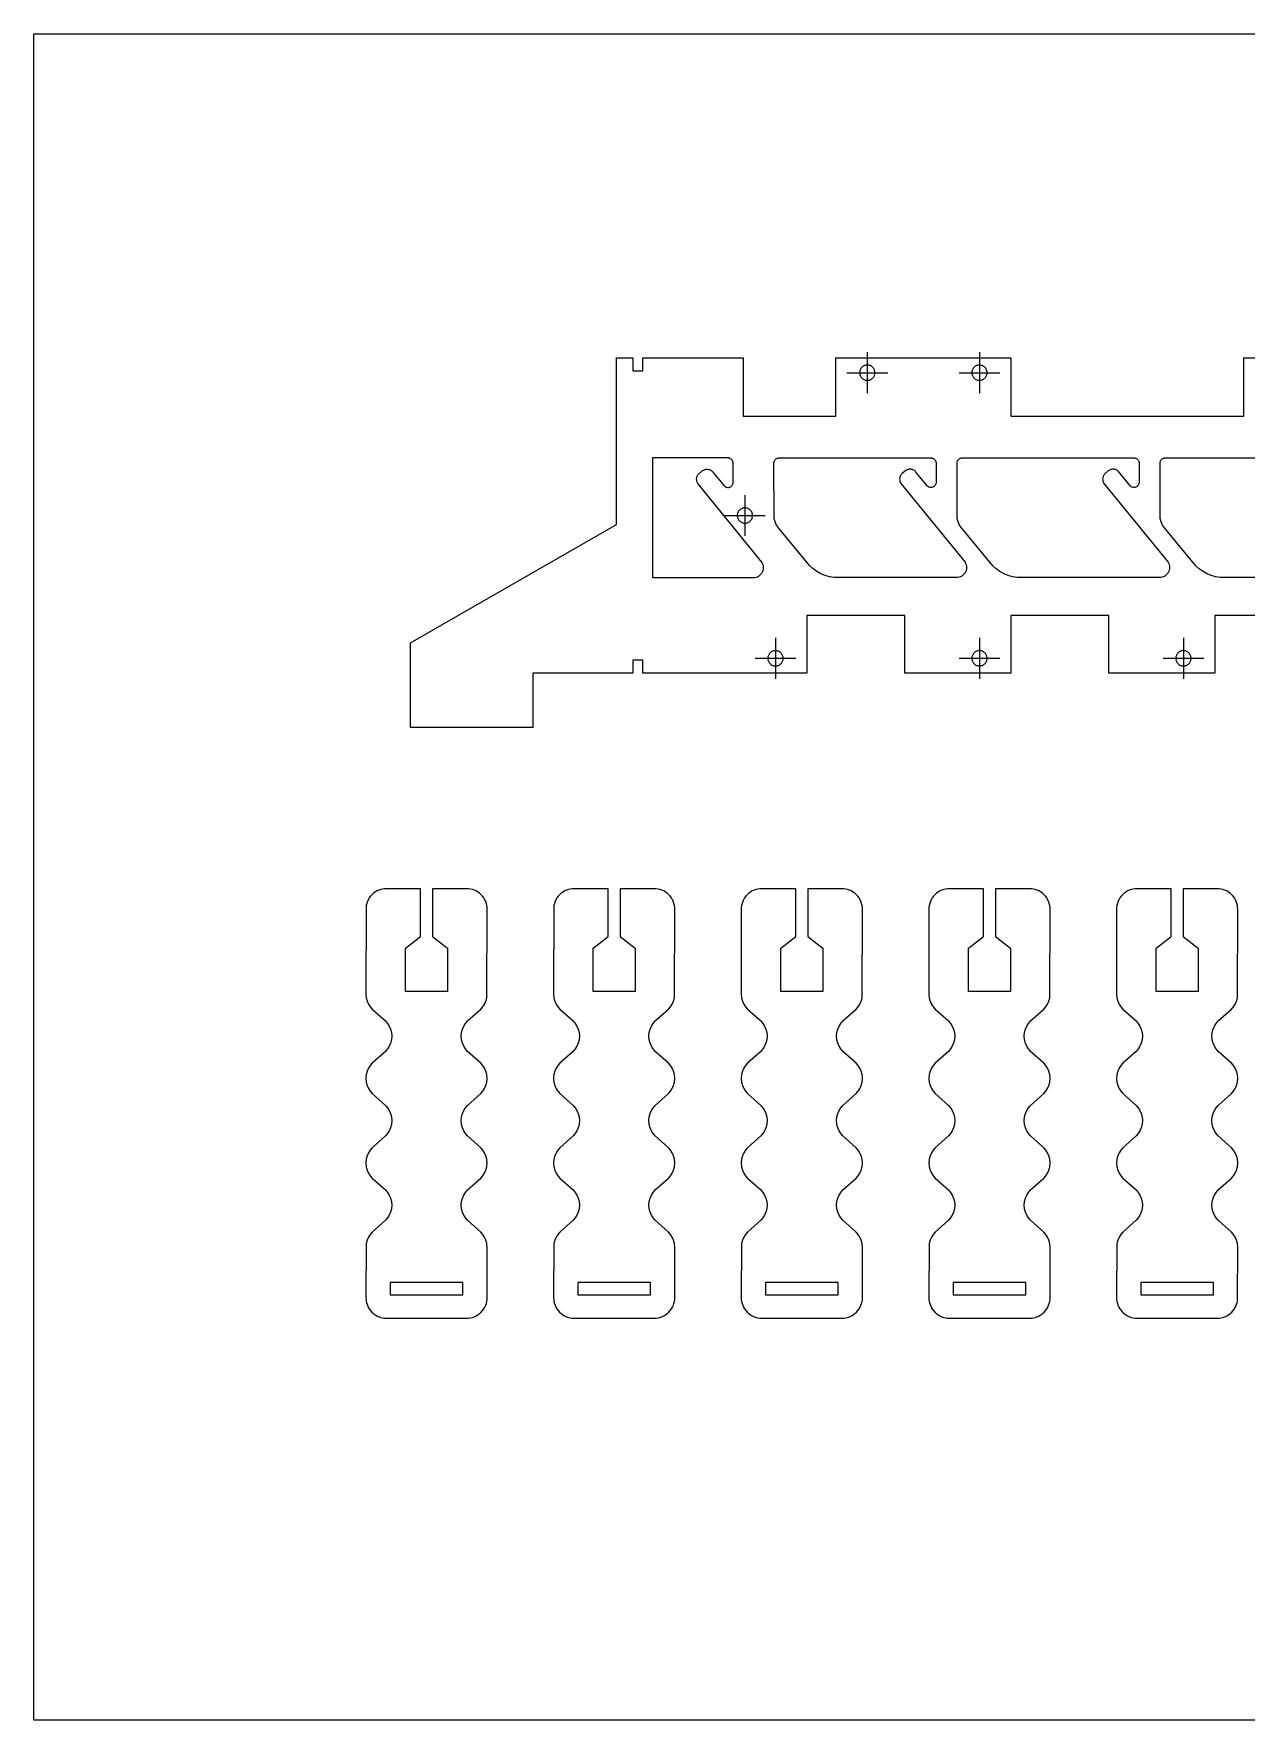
# Model space of a CAD drawing. Extents: x -19 to 11.9, y -9 to 24.5.
# Drawn here: x -18.97 to -11.54, y 14.15 to 24.48 of the extents above; entities that cross this region are included whole.
import ezdxf

# ---------------------------------------------------------------- set-up
doc = ezdxf.new("R2010")
doc.units = 0
doc.header["$MEASUREMENT"] = 0
doc.layers.add('DEFAULT', color=7, linetype='CONTINUOUS')

msp = doc.modelspace()

# ---------------------------------------------------------------- linework, layer by layer
at = {"layer": 'DEFAULT'}
msp.add_lwpolyline([(-18.966369, 24.480942), (-4.346369, 24.480942), (-4.346369, 14.150942), (-18.966369, 14.150942)], close=True, dxfattribs=at)
for points in [[(-13.857917, 22.529739), (-13.857917, 22.279739)], [(-13.170417, 22.529739), (-13.170417, 22.279739)], [(-16.658215, 20.230666), (-16.658215, 20.750766), (-15.395333, 21.475809), (-15.395333, 22.495754), (-15.295417, 22.495754), (-15.295417, 22.415965), (-15.232917, 22.415965), (-15.232917, 22.495754), (-14.619565, 22.495754), (-14.619565, 22.138574), (-14.050068, 22.138574), (-14.050068, 22.495754), (-12.978266, 22.495754), (-12.978266, 22.138574), (-11.550068, 22.138574), (-11.550068, 22.495754), (-10.478266, 22.495754)], [(-13.811042, 22.404739), (-13.811232, 22.408951), (-13.811825, 22.413269), (-13.812851, 22.417637), (-13.814333, 22.421994), (-13.816279, 22.426269), (-13.818683, 22.43039), (-13.821525, 22.434284), (-13.824771, 22.437885), (-13.828372, 22.441131), (-13.832267, 22.443973), (-13.836388, 22.446377), (-13.840663, 22.448323), (-13.845019, 22.449805), (-13.849387, 22.450832), (-13.853705, 22.451424), (-13.857917, 22.451614), (-13.862129, 22.451424), (-13.866446, 22.450832), (-13.870815, 22.449805), (-13.875171, 22.448323), (-13.879446, 22.446377), (-13.883567, 22.443973), (-13.887462, 22.441131), (-13.891063, 22.437885), (-13.894309, 22.434284), (-13.897151, 22.43039), (-13.899555, 22.426269), (-13.901501, 22.421994), (-13.902983, 22.417637), (-13.904009, 22.413269), (-13.904602, 22.408951), (-13.904792, 22.404739), (-13.904602, 22.400527), (-13.904009, 22.39621), (-13.902983, 22.391841), (-13.901501, 22.387485), (-13.899555, 22.38321), (-13.897151, 22.379089), (-13.894309, 22.375194), (-13.891063, 22.371593), (-13.887462, 22.368348), (-13.883567, 22.365505), (-13.879446, 22.363101), (-13.875171, 22.361155), (-13.870815, 22.359673), (-13.866446, 22.358647), (-13.862129, 22.358054), (-13.857917, 22.357864), (-13.853705, 22.358054), (-13.849387, 22.358647), (-13.845019, 22.359673), (-13.840663, 22.361155), (-13.836388, 22.363101), (-13.832267, 22.365505), (-13.828372, 22.368348), (-13.824771, 22.371593), (-13.821525, 22.375194), (-13.818683, 22.379089), (-13.816279, 22.38321), (-13.814333, 22.387485), (-13.812851, 22.391841), (-13.811825, 22.39621), (-13.811232, 22.400527), (-13.811042, 22.404739)], [(-13.123542, 22.404739), (-13.123732, 22.408951), (-13.124325, 22.413269), (-13.125351, 22.417637), (-13.126833, 22.421994), (-13.128779, 22.426269), (-13.131183, 22.43039), (-13.134025, 22.434284), (-13.137271, 22.437885), (-13.140872, 22.441131), (-13.144767, 22.443973), (-13.148888, 22.446377), (-13.153163, 22.448323), (-13.157519, 22.449805), (-13.161887, 22.450832), (-13.166205, 22.451424), (-13.170417, 22.451614), (-13.174629, 22.451424), (-13.178946, 22.450832), (-13.183315, 22.449805), (-13.187671, 22.448323), (-13.191946, 22.446377), (-13.196067, 22.443973), (-13.199962, 22.441131), (-13.203563, 22.437885), (-13.206809, 22.434284), (-13.209651, 22.43039), (-13.212055, 22.426269), (-13.214001, 22.421994), (-13.215483, 22.417637), (-13.216509, 22.413269), (-13.217102, 22.408951), (-13.217292, 22.404739), (-13.217102, 22.400527), (-13.216509, 22.39621), (-13.215483, 22.391841), (-13.214001, 22.387485), (-13.212055, 22.38321), (-13.209651, 22.379089), (-13.206809, 22.375194), (-13.203563, 22.371593), (-13.199962, 22.368348), (-13.196067, 22.365505), (-13.191946, 22.363101), (-13.187671, 22.361155), (-13.183315, 22.359673), (-13.178946, 22.358647), (-13.174629, 22.358054), (-13.170417, 22.357864), (-13.166205, 22.358054), (-13.161887, 22.358647), (-13.157519, 22.359673), (-13.153163, 22.361155), (-13.148888, 22.363101), (-13.144767, 22.365505), (-13.140872, 22.368348), (-13.137271, 22.371593), (-13.134025, 22.375194), (-13.131183, 22.379089), (-13.128779, 22.38321), (-13.126833, 22.387485), (-13.125351, 22.391841), (-13.124325, 22.39621), (-13.123732, 22.400527), (-13.123542, 22.404739)], [(-13.982917, 22.404739), (-13.732917, 22.404739)], [(-13.295417, 22.404739), (-13.045417, 22.404739)], [(-14.803675, 21.796265), (-14.73279, 21.709971), (-14.729037, 21.707041), (-14.724774, 21.704667), (-14.720136, 21.702968), (-14.715287, 21.702022), (-14.710411, 21.701848), (-14.705683, 21.702413), (-14.701253, 21.703633), (-14.697049, 21.70549), (-14.69303, 21.708042), (-14.689362, 21.71126), (-14.686205, 21.71506), (-14.683686, 21.719309), (-14.681886, 21.723844), (-14.680831, 21.728487), (-14.680493, 21.851223), (-14.680619, 21.854031), (-14.681014, 21.856909), (-14.681699, 21.859822), (-14.682687, 21.862726), (-14.683984, 21.865576), (-14.685587, 21.868323), (-14.687482, 21.87092), (-14.689646, 21.87332), (-14.692046, 21.875484), (-14.694642, 21.877379), (-14.69739, 21.878982), (-14.70024, 21.880279), (-14.703144, 21.881267), (-14.706056, 21.881951), (-14.708935, 21.882347), (-15.174518, 21.882473), (-15.174518, 21.149387), (-14.556582, 21.149387), (-14.548106, 21.149964), (-14.539537, 21.151756), (-14.531137, 21.154801), (-14.523179, 21.159062), (-14.515917, 21.164425), (-14.509565, 21.170709), (-14.504273, 21.177682), (-14.500117, 21.185092), (-14.497005, 21.192997), (-14.49495, 21.201507), (-14.4941, 21.210401), (-14.494537, 21.219418), (-14.496269, 21.228278), (-14.499223, 21.23671), (-14.503254, 21.244481), (-14.895781, 21.726508), (-14.898052, 21.730228), (-14.900019, 21.734261), (-14.901626, 21.738573), (-14.902823, 21.743115), (-14.903566, 21.747828), (-14.903827, 21.752643), (-14.90359, 21.757484), (-14.902854, 21.762276), (-14.901634, 21.766941), (-14.899962, 21.771409), (-14.897881, 21.77562), (-14.895443, 21.779523), (-14.892709, 21.783081), (-14.889739, 21.78627), (-14.86963, 21.802932), (-14.866247, 21.805449), (-14.862528, 21.80772), (-14.858494, 21.809687), (-14.854182, 21.811294), (-14.849641, 21.812491), (-14.844928, 21.813235), (-14.840113, 21.813496), (-14.835271, 21.813258), (-14.83048, 21.812522), (-14.825815, 21.811302), (-14.821346, 21.80963), (-14.817136, 21.807549), (-14.813233, 21.805112), (-14.809675, 21.802377), (-14.806485, 21.799407), (-14.803675, 21.796265)], [(-13.559547, 21.796265), (-13.562357, 21.799407), (-13.565547, 21.802377), (-13.569105, 21.805112), (-13.573008, 21.807549), (-13.577218, 21.80963), (-13.581687, 21.811302), (-13.586352, 21.812522), (-13.591143, 21.813258), (-13.595985, 21.813496), (-13.6008, 21.813235), (-13.605512, 21.812491), (-13.610054, 21.811294), (-13.614366, 21.809687), (-13.618399, 21.80772), (-13.622119, 21.805449), (-13.642468, 21.789081), (-13.645611, 21.78627), (-13.648581, 21.783081), (-13.651315, 21.779523), (-13.653753, 21.77562), (-13.655834, 21.771409), (-13.657506, 21.766941), (-13.658725, 21.762276), (-13.659462, 21.757484), (-13.659699, 21.752643), (-13.659438, 21.747828), (-13.658694, 21.743115), (-13.657498, 21.738573), (-13.655891, 21.734261), (-13.653924, 21.730228), (-13.651653, 21.726508), (-13.259126, 21.244481), (-13.255095, 21.23671), (-13.252141, 21.228278), (-13.250409, 21.219418), (-13.249971, 21.210401), (-13.250822, 21.201507), (-13.252877, 21.192997), (-13.255989, 21.185092), (-13.260145, 21.177682), (-13.265437, 21.170709), (-13.271789, 21.164425), (-13.27905, 21.159062), (-13.287009, 21.154801), (-13.295409, 21.151756), (-13.303977, 21.149964), (-14.034804, 21.149387), (-14.061846, 21.150854), (-14.089065, 21.155346), (-14.115951, 21.162923), (-14.141983, 21.173527), (-14.166661, 21.186987), (-14.189533, 21.203023), (-14.210226, 21.221266), (-14.401947, 21.45379), (-14.413919, 21.4713), (-14.422864, 21.49088), (-14.428317, 21.511705), (-14.430117, 21.851223), (-14.42999, 21.854031), (-14.429595, 21.856909), (-14.428911, 21.859822), (-14.427923, 21.862726), (-14.426626, 21.865576), (-14.425023, 21.868323), (-14.423128, 21.87092), (-14.420964, 21.87332), (-14.418564, 21.875484), (-14.415967, 21.877379), (-14.41322, 21.878982), (-14.41037, 21.880279), (-14.407465, 21.881267), (-14.404553, 21.881951), (-14.401675, 21.882347), (-13.467615, 21.882473), (-13.464807, 21.882347), (-13.461928, 21.881951), (-13.459016, 21.881267), (-13.456112, 21.880279), (-13.453262, 21.878982), (-13.450514, 21.877379), (-13.447918, 21.875484), (-13.445517, 21.87332), (-13.443354, 21.87092), (-13.441458, 21.868323), (-13.439856, 21.865576), (-13.438559, 21.862726), (-13.437571, 21.859822), (-13.436886, 21.856909), (-13.436491, 21.854031), (-13.436365, 21.73307), (-13.436702, 21.728487), (-13.437758, 21.723844), (-13.439558, 21.719309), (-13.442077, 21.71506), (-13.445234, 21.71126), (-13.448901, 21.708042), (-13.452921, 21.70549), (-13.457125, 21.703633), (-13.461555, 21.702413), (-13.466283, 21.701848), (-13.471159, 21.702022), (-13.476007, 21.702968), (-13.480646, 21.704667), (-13.484908, 21.707041), (-13.488662, 21.709971), (-13.559547, 21.796265)], [(-12.381373, 21.802932), (-12.401483, 21.78627), (-12.404453, 21.783081), (-12.407187, 21.779523), (-12.409625, 21.77562), (-12.411706, 21.771409), (-12.413378, 21.766941), (-12.414597, 21.762276), (-12.415334, 21.757484), (-12.415571, 21.752643), (-12.41531, 21.747828), (-12.414566, 21.743115), (-12.41337, 21.738573), (-12.411763, 21.734261), (-12.409796, 21.730228), (-12.407524, 21.726508), (-12.014997, 21.244481), (-12.010967, 21.23671), (-12.008013, 21.228278), (-12.006281, 21.219418), (-12.005843, 21.210401), (-12.006694, 21.201507), (-12.008748, 21.192997), (-12.011861, 21.185092), (-12.016016, 21.177682), (-12.021308, 21.170709), (-12.02766, 21.164425), (-12.034922, 21.159062), (-12.042881, 21.154801), (-12.051281, 21.151756), (-12.059849, 21.149964), (-12.912814, 21.149387), (-12.939857, 21.150854), (-12.967075, 21.155346), (-12.993961, 21.162923), (-13.019994, 21.173527), (-13.044671, 21.186987), (-13.067543, 21.203023), (-13.088236, 21.221266), (-13.279957, 21.45379), (-13.291929, 21.4713), (-13.300874, 21.49088), (-13.306328, 21.511705), (-13.308127, 21.851223), (-13.308001, 21.854031), (-13.307606, 21.856909), (-13.306921, 21.859822), (-13.305933, 21.862726), (-13.304636, 21.865576), (-13.303033, 21.868323), (-13.301138, 21.87092), (-13.298974, 21.87332), (-13.296574, 21.875484), (-13.293978, 21.877379), (-13.29123, 21.878982), (-13.28838, 21.880279), (-13.285476, 21.881267), (-13.282564, 21.881951), (-13.279685, 21.882347), (-12.223486, 21.882473), (-12.220678, 21.882347), (-12.2178, 21.881951), (-12.214888, 21.881267), (-12.211983, 21.880279), (-12.209133, 21.878982), (-12.206386, 21.877379), (-12.20379, 21.875484), (-12.201389, 21.87332), (-12.199225, 21.87092), (-12.19733, 21.868323), (-12.195728, 21.865576), (-12.194431, 21.862726), (-12.193443, 21.859822), (-12.192758, 21.856909), (-12.192363, 21.854031), (-12.192236, 21.73307), (-12.192574, 21.728487), (-12.193629, 21.723844), (-12.195429, 21.719309), (-12.197948, 21.71506), (-12.201106, 21.71126), (-12.204773, 21.708042), (-12.208793, 21.70549), (-12.212997, 21.703633), (-12.217427, 21.702413), (-12.222155, 21.701848), (-12.227031, 21.702022), (-12.231879, 21.702968), (-12.236518, 21.704667), (-12.24078, 21.707041), (-12.244534, 21.709971), (-12.318229, 21.799407), (-12.321419, 21.802377), (-12.324977, 21.805112), (-12.32888, 21.807549), (-12.33309, 21.80963), (-12.337559, 21.811302), (-12.342224, 21.812522), (-12.347015, 21.813258), (-12.351857, 21.813496), (-12.356672, 21.813235), (-12.361384, 21.812491), (-12.365926, 21.811294), (-12.370238, 21.809687), (-12.374271, 21.80772), (-12.377991, 21.805449), (-12.381373, 21.802932)], [(-10.815721, 21.149964), (-11.668686, 21.149387), (-11.695729, 21.150854), (-11.722947, 21.155346), (-11.749833, 21.162923), (-11.775866, 21.173527), (-11.800543, 21.186987), (-11.823415, 21.203023), (-11.844108, 21.221266), (-12.035829, 21.45379), (-12.047801, 21.4713), (-12.056746, 21.49088), (-12.062199, 21.511705), (-12.063999, 21.851223), (-12.063873, 21.854031), (-12.063477, 21.856909), (-12.062793, 21.859822), (-12.061805, 21.862726), (-12.060508, 21.865576), (-12.058905, 21.868323), (-12.05701, 21.87092), (-12.054846, 21.87332), (-12.052446, 21.875484), (-12.049849, 21.877379), (-12.047102, 21.878982), (-12.044252, 21.880279), (-12.041348, 21.881267), (-12.038435, 21.881951), (-12.035557, 21.882347), (-10.979358, 21.882473)], [(-14.607917, 21.65515), (-14.607917, 21.40515)], [(-14.732917, 21.53015), (-14.482917, 21.53015)], [(-14.561042, 21.53015), (-14.561232, 21.534362), (-14.561825, 21.53868), (-14.562851, 21.543048), (-14.564333, 21.547405), (-14.566279, 21.55168), (-14.568683, 21.555801), (-14.571525, 21.559695), (-14.574771, 21.563296), (-14.578372, 21.566542), (-14.582267, 21.569384), (-14.586388, 21.571789), (-14.590663, 21.573734), (-14.595019, 21.575216), (-14.599387, 21.576243), (-14.603705, 21.576836), (-14.607917, 21.577025), (-14.612129, 21.576836), (-14.616446, 21.576243), (-14.620815, 21.575216), (-14.625171, 21.573734), (-14.629446, 21.571789), (-14.633567, 21.569384), (-14.637462, 21.566542), (-14.641063, 21.563296), (-14.644309, 21.559695), (-14.647151, 21.555801), (-14.649555, 21.55168), (-14.651501, 21.547405), (-14.652983, 21.543048), (-14.654009, 21.53868), (-14.654602, 21.534362), (-14.654792, 21.53015), (-14.654602, 21.525938), (-14.654009, 21.521621), (-14.652983, 21.517252), (-14.651501, 21.512896), (-14.649555, 21.508621), (-14.647151, 21.5045), (-14.644309, 21.500605), (-14.641063, 21.497005), (-14.637462, 21.493759), (-14.633567, 21.490916), (-14.629446, 21.488512), (-14.625171, 21.486566), (-14.620815, 21.485085), (-14.616446, 21.484058), (-14.612129, 21.483465), (-14.607917, 21.483275), (-14.603705, 21.483465), (-14.599387, 21.484058), (-14.595019, 21.485085), (-14.590663, 21.486566), (-14.586388, 21.488512), (-14.582267, 21.490916), (-14.578372, 21.493759), (-14.574771, 21.497005), (-14.571525, 21.500605), (-14.568683, 21.5045), (-14.566279, 21.508621), (-14.564333, 21.512896), (-14.562851, 21.517252), (-14.561825, 21.521621), (-14.561232, 21.525938), (-14.561042, 21.53015)], [(-11.128339, 20.918335), (-11.728266, 20.918335), (-11.728266, 20.564547), (-12.378339, 20.564547), (-12.378339, 20.918335), (-12.978266, 20.918335), (-12.978266, 20.564547), (-13.628339, 20.564547), (-13.628339, 20.918335), (-14.228266, 20.918335), (-14.228266, 20.564547), (-15.232917, 20.564547), (-15.232917, 20.644336), (-15.295417, 20.644336), (-15.295417, 20.564547), (-15.908215, 20.564547), (-15.908215, 20.230666), (-16.658215, 20.230666)], [(-14.420417, 20.780561), (-14.420417, 20.530561)], [(-13.170417, 20.780561), (-13.170417, 20.530561)], [(-11.920417, 20.780561), (-11.920417, 20.530561)], [(-14.373542, 20.655561), (-14.373732, 20.659773), (-14.374325, 20.664091), (-14.375351, 20.668459), (-14.376833, 20.672816), (-14.378779, 20.677091), (-14.381183, 20.681212), (-14.384025, 20.685107), (-14.387271, 20.688707), (-14.390872, 20.691953), (-14.394767, 20.694796), (-14.398888, 20.6972), (-14.403163, 20.699145), (-14.407519, 20.700627), (-14.411887, 20.701654), (-14.416205, 20.702247), (-14.420417, 20.702436), (-14.424629, 20.702247), (-14.428946, 20.701654), (-14.433315, 20.700627), (-14.437671, 20.699145), (-14.441946, 20.6972), (-14.446067, 20.694796), (-14.449962, 20.691953), (-14.453563, 20.688707), (-14.456809, 20.685107), (-14.459651, 20.681212), (-14.462055, 20.677091), (-14.464001, 20.672816), (-14.465483, 20.668459), (-14.466509, 20.664091), (-14.467102, 20.659773), (-14.467292, 20.655561), (-14.467102, 20.65135), (-14.466509, 20.647032), (-14.465483, 20.642663), (-14.464001, 20.638307), (-14.462055, 20.634032), (-14.459651, 20.629911), (-14.456809, 20.626016), (-14.453563, 20.622416), (-14.449962, 20.61917), (-14.446067, 20.616327), (-14.441946, 20.613923), (-14.437671, 20.611978), (-14.433315, 20.610496), (-14.428946, 20.609469), (-14.424629, 20.608876), (-14.420417, 20.608686), (-14.416205, 20.608876), (-14.411887, 20.609469), (-14.407519, 20.610496), (-14.403163, 20.611978), (-14.398888, 20.613923), (-14.394767, 20.616327), (-14.390872, 20.61917), (-14.387271, 20.622416), (-14.384025, 20.626016), (-14.381183, 20.629911), (-14.378779, 20.634032), (-14.376833, 20.638307), (-14.375351, 20.642663), (-14.374325, 20.647032), (-14.373732, 20.65135), (-14.373542, 20.655561)], [(-13.123542, 20.655561), (-13.123732, 20.659773), (-13.124325, 20.664091), (-13.125351, 20.668459), (-13.126833, 20.672816), (-13.128779, 20.677091), (-13.131183, 20.681212), (-13.134025, 20.685107), (-13.137271, 20.688707), (-13.140872, 20.691953), (-13.144767, 20.694796), (-13.148888, 20.6972), (-13.153163, 20.699145), (-13.157519, 20.700627), (-13.161887, 20.701654), (-13.166205, 20.702247), (-13.170417, 20.702436), (-13.174629, 20.702247), (-13.178946, 20.701654), (-13.183315, 20.700627), (-13.187671, 20.699145), (-13.191946, 20.6972), (-13.196067, 20.694796), (-13.199962, 20.691953), (-13.203563, 20.688707), (-13.206809, 20.685107), (-13.209651, 20.681212), (-13.212055, 20.677091), (-13.214001, 20.672816), (-13.215483, 20.668459), (-13.216509, 20.664091), (-13.217102, 20.659773), (-13.217292, 20.655561), (-13.217102, 20.65135), (-13.216509, 20.647032), (-13.215483, 20.642663), (-13.214001, 20.638307), (-13.212055, 20.634032), (-13.209651, 20.629911), (-13.206809, 20.626016), (-13.203563, 20.622416), (-13.199962, 20.61917), (-13.196067, 20.616327), (-13.191946, 20.613923), (-13.187671, 20.611978), (-13.183315, 20.610496), (-13.178946, 20.609469), (-13.174629, 20.608876), (-13.170417, 20.608686), (-13.166205, 20.608876), (-13.161887, 20.609469), (-13.157519, 20.610496), (-13.153163, 20.611978), (-13.148888, 20.613923), (-13.144767, 20.616327), (-13.140872, 20.61917), (-13.137271, 20.622416), (-13.134025, 20.626016), (-13.131183, 20.629911), (-13.128779, 20.634032), (-13.126833, 20.638307), (-13.125351, 20.642663), (-13.124325, 20.647032), (-13.123732, 20.65135), (-13.123542, 20.655561)], [(-11.873542, 20.655561), (-11.873732, 20.659773), (-11.874325, 20.664091), (-11.875351, 20.668459), (-11.876833, 20.672816), (-11.878779, 20.677091), (-11.881183, 20.681212), (-11.884025, 20.685107), (-11.887271, 20.688707), (-11.890872, 20.691953), (-11.894767, 20.694796), (-11.898888, 20.6972), (-11.903163, 20.699145), (-11.907519, 20.700627), (-11.911887, 20.701654), (-11.916205, 20.702247), (-11.920417, 20.702436), (-11.924629, 20.702247), (-11.928946, 20.701654), (-11.933315, 20.700627), (-11.937671, 20.699145), (-11.941946, 20.6972), (-11.946067, 20.694796), (-11.949962, 20.691953), (-11.953563, 20.688707), (-11.956809, 20.685107), (-11.959651, 20.681212), (-11.962055, 20.677091), (-11.964001, 20.672816), (-11.965483, 20.668459), (-11.966509, 20.664091), (-11.967102, 20.659773), (-11.967292, 20.655561), (-11.967102, 20.65135), (-11.966509, 20.647032), (-11.965483, 20.642663), (-11.964001, 20.638307), (-11.962055, 20.634032), (-11.959651, 20.629911), (-11.956809, 20.626016), (-11.953563, 20.622416), (-11.949962, 20.61917), (-11.946067, 20.616327), (-11.941946, 20.613923), (-11.937671, 20.611978), (-11.933315, 20.610496), (-11.928946, 20.609469), (-11.924629, 20.608876), (-11.920417, 20.608686), (-11.916205, 20.608876), (-11.911887, 20.609469), (-11.907519, 20.610496), (-11.903163, 20.611978), (-11.898888, 20.613923), (-11.894767, 20.616327), (-11.890872, 20.61917), (-11.887271, 20.622416), (-11.884025, 20.626016), (-11.881183, 20.629911), (-11.878779, 20.634032), (-11.876833, 20.638307), (-11.875351, 20.642663), (-11.874325, 20.647032), (-11.873732, 20.65135), (-11.873542, 20.655561)], [(-14.545417, 20.655561), (-14.295417, 20.655561)], [(-13.295417, 20.655561), (-13.045417, 20.655561)], [(-12.045417, 20.655561), (-11.795417, 20.655561)], [(-16.595353, 18.952101), (-16.595353, 19.244314), (-16.805349, 19.244314), (-16.816581, 19.243809), (-16.828094, 19.242228), (-16.839744, 19.239489), (-16.851361, 19.235538), (-16.862761, 19.23035), (-16.87375, 19.223939), (-16.884136, 19.216359), (-16.893737, 19.207703), (-16.902393, 19.198102), (-16.909973, 19.187716), (-16.916384, 19.176726), (-16.921573, 19.165326), (-16.925524, 19.153709), (-16.928262, 19.14206), (-16.929843, 19.130546), (-16.930349, 18.599804), (-16.928464, 18.576651), (-16.923179, 18.556063), (-16.915049, 18.537756), (-16.904629, 18.521444), (-16.892475, 18.50684), (-16.809846, 18.434014), (-16.797692, 18.419411), (-16.787273, 18.403098), (-16.779143, 18.384791), (-16.773857, 18.364203), (-16.771972, 18.34105), (-16.773857, 18.317897), (-16.779143, 18.297309), (-16.787273, 18.279002), (-16.797692, 18.262689), (-16.809846, 18.248086), (-16.892475, 18.17526), (-16.904629, 18.160656), (-16.915049, 18.144344), (-16.923179, 18.126037), (-16.928464, 18.105449), (-16.930349, 18.082296), (-16.928464, 18.059143), (-16.923179, 18.038555), (-16.915049, 18.020248), (-16.904629, 18.003935), (-16.892475, 17.989332), (-16.809846, 17.916506), (-16.797692, 17.901902), (-16.787273, 17.88559), (-16.779143, 17.867283), (-16.773857, 17.846695), (-16.771972, 17.823542), (-16.773857, 17.800388), (-16.779143, 17.779801), (-16.787273, 17.761494), (-16.797692, 17.745181), (-16.809846, 17.730578), (-16.892475, 17.657752), (-16.904629, 17.643148), (-16.915049, 17.626836), (-16.923179, 17.608528), (-16.928464, 17.587941), (-16.930349, 17.564788), (-16.928464, 17.541634), (-16.923179, 17.521047), (-16.915049, 17.50274), (-16.904629, 17.486427), (-16.892475, 17.471823), (-16.809846, 17.398998), (-16.797692, 17.384394), (-16.787273, 17.368081), (-16.779143, 17.349774), (-16.773857, 17.329187), (-16.771972, 17.306033), (-16.773857, 17.28288), (-16.779143, 17.262293), (-16.787273, 17.243985), (-16.797692, 17.227673), (-16.809846, 17.213069), (-16.892475, 17.140243), (-16.904629, 17.12564), (-16.915049, 17.109327), (-16.923179, 17.09102), (-16.928464, 17.070433), (-16.930349, 16.738832), (-16.929843, 16.7276), (-16.928262, 16.716087), (-16.925524, 16.704437), (-16.921573, 16.69282), (-16.916384, 16.68142), (-16.909973, 16.670431), (-16.902393, 16.660045), (-16.893737, 16.650444), (-16.884136, 16.641788), (-16.87375, 16.634208), (-16.862761, 16.627797), (-16.851361, 16.622609), (-16.839744, 16.618657), (-16.828094, 16.615919), (-16.816581, 16.614338), (-16.312717, 16.613832), (-16.301485, 16.614338), (-16.289971, 16.615919), (-16.278322, 16.618657), (-16.266705, 16.622609), (-16.255305, 16.627797), (-16.244316, 16.634208), (-16.23393, 16.641788), (-16.224329, 16.650444), (-16.215673, 16.660045), (-16.208092, 16.670431), (-16.201681, 16.68142), (-16.196493, 16.69282), (-16.192542, 16.704437), (-16.189804, 16.716087), (-16.188222, 16.7276), (-16.187717, 17.047279), (-16.189602, 17.070433), (-16.194887, 17.09102), (-16.203017, 17.109327), (-16.213437, 17.12564), (-16.225591, 17.140243), (-16.30822, 17.213069), (-16.320374, 17.227673), (-16.330793, 17.243985), (-16.338923, 17.262293), (-16.344208, 17.28288), (-16.346094, 17.306033), (-16.344208, 17.329187), (-16.338923, 17.349774), (-16.330793, 17.368081), (-16.320374, 17.384394), (-16.30822, 17.398998), (-16.225591, 17.471823), (-16.213437, 17.486427), (-16.203017, 17.50274), (-16.194887, 17.521047), (-16.189602, 17.541634), (-16.187717, 17.564788), (-16.189602, 17.587941), (-16.194887, 17.608528), (-16.203017, 17.626836), (-16.213437, 17.643148), (-16.225591, 17.657752), (-16.30822, 17.730578), (-16.320374, 17.745181), (-16.330793, 17.761494), (-16.338923, 17.779801), (-16.344208, 17.800388), (-16.346094, 17.823542), (-16.344208, 17.846695), (-16.338923, 17.867283), (-16.330793, 17.88559), (-16.320374, 17.901902), (-16.30822, 17.916506), (-16.225591, 17.989332), (-16.213437, 18.003935), (-16.203017, 18.020248), (-16.194887, 18.038555), (-16.189602, 18.059143), (-16.187717, 18.082296), (-16.189602, 18.105449), (-16.194887, 18.126037), (-16.203017, 18.144344), (-16.213437, 18.160656), (-16.225591, 18.17526), (-16.30822, 18.248086), (-16.320374, 18.262689), (-16.330793, 18.279002), (-16.338923, 18.297309), (-16.344208, 18.317897), (-16.346094, 18.34105), (-16.344208, 18.364203), (-16.338923, 18.384791), (-16.330793, 18.403098), (-16.320374, 18.419411), (-16.30822, 18.434014), (-16.225591, 18.50684), (-16.213437, 18.521444), (-16.203017, 18.537756), (-16.194887, 18.556063), (-16.189602, 18.576651), (-16.187717, 19.119314), (-16.188222, 19.130546), (-16.189804, 19.14206), (-16.192542, 19.153709), (-16.196493, 19.165326), (-16.201681, 19.176726), (-16.208092, 19.187716), (-16.215673, 19.198102), (-16.224329, 19.207703), (-16.23393, 19.216359), (-16.244316, 19.223939), (-16.255305, 19.23035), (-16.266705, 19.235538), (-16.278322, 19.239489), (-16.289971, 19.242228), (-16.301485, 19.243809), (-16.522713, 19.244314), (-16.522713, 18.952101), (-16.429825, 18.881069), (-16.429825, 18.615339), (-16.559033, 18.615339), (-16.688241, 18.615339), (-16.688241, 18.881069), (-16.595353, 18.952101)], [(-15.445353, 18.952101), (-15.445353, 19.244314), (-15.655349, 19.244314), (-15.666581, 19.243809), (-15.678094, 19.242228), (-15.689744, 19.239489), (-15.701361, 19.235538), (-15.712761, 19.23035), (-15.72375, 19.223939), (-15.734136, 19.216359), (-15.743737, 19.207703), (-15.752393, 19.198102), (-15.759973, 19.187716), (-15.766384, 19.176726), (-15.771573, 19.165326), (-15.775524, 19.153709), (-15.778262, 19.14206), (-15.779843, 19.130546), (-15.780349, 18.599804), (-15.778464, 18.576651), (-15.773179, 18.556063), (-15.765049, 18.537756), (-15.754629, 18.521444), (-15.742475, 18.50684), (-15.659846, 18.434014), (-15.647692, 18.419411), (-15.637273, 18.403098), (-15.629143, 18.384791), (-15.623857, 18.364203), (-15.621972, 18.34105), (-15.623857, 18.317897), (-15.629143, 18.297309), (-15.637273, 18.279002), (-15.647692, 18.262689), (-15.659846, 18.248086), (-15.742475, 18.17526), (-15.754629, 18.160656), (-15.765049, 18.144344), (-15.773179, 18.126037), (-15.778464, 18.105449), (-15.780349, 18.082296), (-15.778464, 18.059143), (-15.773179, 18.038555), (-15.765049, 18.020248), (-15.754629, 18.003935), (-15.742475, 17.989332), (-15.659846, 17.916506), (-15.647692, 17.901902), (-15.637273, 17.88559), (-15.629143, 17.867283), (-15.623857, 17.846695), (-15.621972, 17.823542), (-15.623857, 17.800388), (-15.629143, 17.779801), (-15.637273, 17.761494), (-15.647692, 17.745181), (-15.659846, 17.730578), (-15.742475, 17.657752), (-15.754629, 17.643148), (-15.765049, 17.626836), (-15.773179, 17.608528), (-15.778464, 17.587941), (-15.780349, 17.564788), (-15.778464, 17.541634), (-15.773179, 17.521047), (-15.765049, 17.50274), (-15.754629, 17.486427), (-15.742475, 17.471823), (-15.659846, 17.398998), (-15.647692, 17.384394), (-15.637273, 17.368081), (-15.629143, 17.349774), (-15.623857, 17.329187), (-15.621972, 17.306033), (-15.623857, 17.28288), (-15.629143, 17.262293), (-15.637273, 17.243985), (-15.647692, 17.227673), (-15.659846, 17.213069), (-15.742475, 17.140243), (-15.754629, 17.12564), (-15.765049, 17.109327), (-15.773179, 17.09102), (-15.778464, 17.070433), (-15.780349, 16.738832), (-15.779843, 16.7276), (-15.778262, 16.716087), (-15.775524, 16.704437), (-15.771573, 16.69282), (-15.766384, 16.68142), (-15.759973, 16.670431), (-15.752393, 16.660045), (-15.743737, 16.650444), (-15.734136, 16.641788), (-15.72375, 16.634208), (-15.712761, 16.627797), (-15.701361, 16.622609), (-15.689744, 16.618657), (-15.678094, 16.615919), (-15.666581, 16.614338), (-15.162717, 16.613832), (-15.151485, 16.614338), (-15.139971, 16.615919), (-15.128322, 16.618657), (-15.116705, 16.622609), (-15.105305, 16.627797), (-15.094316, 16.634208), (-15.08393, 16.641788), (-15.074329, 16.650444), (-15.065673, 16.660045), (-15.058092, 16.670431), (-15.051681, 16.68142), (-15.046493, 16.69282), (-15.042542, 16.704437), (-15.039804, 16.716087), (-15.038222, 16.7276), (-15.037717, 17.047279), (-15.039602, 17.070433), (-15.044887, 17.09102), (-15.053017, 17.109327), (-15.063437, 17.12564), (-15.075591, 17.140243), (-15.15822, 17.213069), (-15.170374, 17.227673), (-15.180793, 17.243985), (-15.188923, 17.262293), (-15.194208, 17.28288), (-15.196094, 17.306033), (-15.194208, 17.329187), (-15.188923, 17.349774), (-15.180793, 17.368081), (-15.170374, 17.384394), (-15.15822, 17.398998), (-15.075591, 17.471823), (-15.063437, 17.486427), (-15.053017, 17.50274), (-15.044887, 17.521047), (-15.039602, 17.541634), (-15.037717, 17.564788), (-15.039602, 17.587941), (-15.044887, 17.608528), (-15.053017, 17.626836), (-15.063437, 17.643148), (-15.075591, 17.657752), (-15.15822, 17.730578), (-15.170374, 17.745181), (-15.180793, 17.761494), (-15.188923, 17.779801), (-15.194208, 17.800388), (-15.196094, 17.823542), (-15.194208, 17.846695), (-15.188923, 17.867283), (-15.180793, 17.88559), (-15.170374, 17.901902), (-15.15822, 17.916506), (-15.075591, 17.989332), (-15.063437, 18.003935), (-15.053017, 18.020248), (-15.044887, 18.038555), (-15.039602, 18.059143), (-15.037717, 18.082296), (-15.039602, 18.105449), (-15.044887, 18.126037), (-15.053017, 18.144344), (-15.063437, 18.160656), (-15.075591, 18.17526), (-15.15822, 18.248086), (-15.170374, 18.262689), (-15.180793, 18.279002), (-15.188923, 18.297309), (-15.194208, 18.317897), (-15.196094, 18.34105), (-15.194208, 18.364203), (-15.188923, 18.384791), (-15.180793, 18.403098), (-15.170374, 18.419411), (-15.15822, 18.434014), (-15.075591, 18.50684), (-15.063437, 18.521444), (-15.053017, 18.537756), (-15.044887, 18.556063), (-15.039602, 18.576651), (-15.037717, 19.119314), (-15.038222, 19.130546), (-15.039804, 19.14206), (-15.042542, 19.153709), (-15.046493, 19.165326), (-15.051681, 19.176726), (-15.058092, 19.187716), (-15.065673, 19.198102), (-15.074329, 19.207703), (-15.08393, 19.216359), (-15.094316, 19.223939), (-15.105305, 19.23035), (-15.116705, 19.235538), (-15.128322, 19.239489), (-15.139971, 19.242228), (-15.151485, 19.243809), (-15.372713, 19.244314), (-15.372713, 18.952101), (-15.279825, 18.881069), (-15.279825, 18.615339), (-15.409033, 18.615339), (-15.538241, 18.615339), (-15.538241, 18.881069), (-15.445353, 18.952101)], [(-14.295353, 18.952101), (-14.295353, 19.244314), (-14.505349, 19.244314), (-14.516581, 19.243809), (-14.528094, 19.242228), (-14.539744, 19.239489), (-14.551361, 19.235538), (-14.562761, 19.23035), (-14.57375, 19.223939), (-14.584136, 19.216359), (-14.593737, 19.207703), (-14.602393, 19.198102), (-14.609973, 19.187716), (-14.616384, 19.176726), (-14.621573, 19.165326), (-14.625524, 19.153709), (-14.628262, 19.14206), (-14.629843, 19.130546), (-14.630349, 18.599804), (-14.628464, 18.576651), (-14.623179, 18.556063), (-14.615049, 18.537756), (-14.604629, 18.521444), (-14.592475, 18.50684), (-14.509846, 18.434014), (-14.497692, 18.419411), (-14.487273, 18.403098), (-14.479143, 18.384791), (-14.473857, 18.364203), (-14.471972, 18.34105), (-14.473857, 18.317897), (-14.479143, 18.297309), (-14.487273, 18.279002), (-14.497692, 18.262689), (-14.509846, 18.248086), (-14.592475, 18.17526), (-14.604629, 18.160656), (-14.615049, 18.144344), (-14.623179, 18.126037), (-14.628464, 18.105449), (-14.630349, 18.082296), (-14.628464, 18.059143), (-14.623179, 18.038555), (-14.615049, 18.020248), (-14.604629, 18.003935), (-14.592475, 17.989332), (-14.509846, 17.916506), (-14.497692, 17.901902), (-14.487273, 17.88559), (-14.479143, 17.867283), (-14.473857, 17.846695), (-14.471972, 17.823542), (-14.473857, 17.800388), (-14.479143, 17.779801), (-14.487273, 17.761494), (-14.497692, 17.745181), (-14.509846, 17.730578), (-14.592475, 17.657752), (-14.604629, 17.643148), (-14.615049, 17.626836), (-14.623179, 17.608528), (-14.628464, 17.587941), (-14.630349, 17.564788), (-14.628464, 17.541634), (-14.623179, 17.521047), (-14.615049, 17.50274), (-14.604629, 17.486427), (-14.592475, 17.471823), (-14.509846, 17.398998), (-14.497692, 17.384394), (-14.487273, 17.368081), (-14.479143, 17.349774), (-14.473857, 17.329187), (-14.471972, 17.306033), (-14.473857, 17.28288), (-14.479143, 17.262293), (-14.487273, 17.243985), (-14.497692, 17.227673), (-14.509846, 17.213069), (-14.592475, 17.140243), (-14.604629, 17.12564), (-14.615049, 17.109327), (-14.623179, 17.09102), (-14.628464, 17.070433), (-14.630349, 16.738832), (-14.629843, 16.7276), (-14.628262, 16.716087), (-14.625524, 16.704437), (-14.621573, 16.69282), (-14.616384, 16.68142), (-14.609973, 16.670431), (-14.602393, 16.660045), (-14.593737, 16.650444), (-14.584136, 16.641788), (-14.57375, 16.634208), (-14.562761, 16.627797), (-14.551361, 16.622609), (-14.539744, 16.618657), (-14.528094, 16.615919), (-14.516581, 16.614338), (-14.012717, 16.613832), (-14.001485, 16.614338), (-13.989971, 16.615919), (-13.978322, 16.618657), (-13.966705, 16.622609), (-13.955305, 16.627797), (-13.944316, 16.634208), (-13.93393, 16.641788), (-13.924329, 16.650444), (-13.915673, 16.660045), (-13.908092, 16.670431), (-13.901681, 16.68142), (-13.896493, 16.69282), (-13.892542, 16.704437), (-13.889804, 16.716087), (-13.888222, 16.7276), (-13.887717, 17.047279), (-13.889602, 17.070433), (-13.894887, 17.09102), (-13.903017, 17.109327), (-13.913437, 17.12564), (-13.925591, 17.140243), (-14.00822, 17.213069), (-14.020374, 17.227673), (-14.030793, 17.243985), (-14.038923, 17.262293), (-14.044208, 17.28288), (-14.046094, 17.306033), (-14.044208, 17.329187), (-14.038923, 17.349774), (-14.030793, 17.368081), (-14.020374, 17.384394), (-14.00822, 17.398998), (-13.925591, 17.471823), (-13.913437, 17.486427), (-13.903017, 17.50274), (-13.894887, 17.521047), (-13.889602, 17.541634), (-13.887717, 17.564788), (-13.889602, 17.587941), (-13.894887, 17.608528), (-13.903017, 17.626836), (-13.913437, 17.643148), (-13.925591, 17.657752), (-14.00822, 17.730578), (-14.020374, 17.745181), (-14.030793, 17.761494), (-14.038923, 17.779801), (-14.044208, 17.800388), (-14.046094, 17.823542), (-14.044208, 17.846695), (-14.038923, 17.867283), (-14.030793, 17.88559), (-14.020374, 17.901902), (-14.00822, 17.916506), (-13.925591, 17.989332), (-13.913437, 18.003935), (-13.903017, 18.020248), (-13.894887, 18.038555), (-13.889602, 18.059143), (-13.887717, 18.082296), (-13.889602, 18.105449), (-13.894887, 18.126037), (-13.903017, 18.144344), (-13.913437, 18.160656), (-13.925591, 18.17526), (-14.00822, 18.248086), (-14.020374, 18.262689), (-14.030793, 18.279002), (-14.038923, 18.297309), (-14.044208, 18.317897), (-14.046094, 18.34105), (-14.044208, 18.364203), (-14.038923, 18.384791), (-14.030793, 18.403098), (-14.020374, 18.419411), (-14.00822, 18.434014), (-13.925591, 18.50684), (-13.913437, 18.521444), (-13.903017, 18.537756), (-13.894887, 18.556063), (-13.889602, 18.576651), (-13.887717, 19.119314), (-13.888222, 19.130546), (-13.889804, 19.14206), (-13.892542, 19.153709), (-13.896493, 19.165326), (-13.901681, 19.176726), (-13.908092, 19.187716), (-13.915673, 19.198102), (-13.924329, 19.207703), (-13.93393, 19.216359), (-13.944316, 19.223939), (-13.955305, 19.23035), (-13.966705, 19.235538), (-13.978322, 19.239489), (-13.989971, 19.242228), (-14.001485, 19.243809), (-14.222713, 19.244314), (-14.222713, 18.952101), (-14.129825, 18.881069), (-14.129825, 18.615339), (-14.259033, 18.615339), (-14.388241, 18.615339), (-14.388241, 18.881069), (-14.295353, 18.952101)], [(-13.145353, 18.952101), (-13.145353, 19.244314), (-13.355349, 19.244314), (-13.366581, 19.243809), (-13.378094, 19.242228), (-13.389744, 19.239489), (-13.401361, 19.235538), (-13.412761, 19.23035), (-13.42375, 19.223939), (-13.434136, 19.216359), (-13.443737, 19.207703), (-13.452393, 19.198102), (-13.459973, 19.187716), (-13.466384, 19.176726), (-13.471573, 19.165326), (-13.475524, 19.153709), (-13.478262, 19.14206), (-13.479843, 19.130546), (-13.480349, 18.599804), (-13.478464, 18.576651), (-13.473179, 18.556063), (-13.465049, 18.537756), (-13.454629, 18.521444), (-13.442475, 18.50684), (-13.359846, 18.434014), (-13.347692, 18.419411), (-13.337273, 18.403098), (-13.329143, 18.384791), (-13.323857, 18.364203), (-13.321972, 18.34105), (-13.323857, 18.317897), (-13.329143, 18.297309), (-13.337273, 18.279002), (-13.347692, 18.262689), (-13.359846, 18.248086), (-13.442475, 18.17526), (-13.454629, 18.160656), (-13.465049, 18.144344), (-13.473179, 18.126037), (-13.478464, 18.105449), (-13.480349, 18.082296), (-13.478464, 18.059143), (-13.473179, 18.038555), (-13.465049, 18.020248), (-13.454629, 18.003935), (-13.442475, 17.989332), (-13.359846, 17.916506), (-13.347692, 17.901902), (-13.337273, 17.88559), (-13.329143, 17.867283), (-13.323857, 17.846695), (-13.321972, 17.823542), (-13.323857, 17.800388), (-13.329143, 17.779801), (-13.337273, 17.761494), (-13.347692, 17.745181), (-13.359846, 17.730578), (-13.442475, 17.657752), (-13.454629, 17.643148), (-13.465049, 17.626836), (-13.473179, 17.608528), (-13.478464, 17.587941), (-13.480349, 17.564788), (-13.478464, 17.541634), (-13.473179, 17.521047), (-13.465049, 17.50274), (-13.454629, 17.486427), (-13.442475, 17.471823), (-13.359846, 17.398998), (-13.347692, 17.384394), (-13.337273, 17.368081), (-13.329143, 17.349774), (-13.323857, 17.329187), (-13.321972, 17.306033), (-13.323857, 17.28288), (-13.329143, 17.262293), (-13.337273, 17.243985), (-13.347692, 17.227673), (-13.359846, 17.213069), (-13.442475, 17.140243), (-13.454629, 17.12564), (-13.465049, 17.109327), (-13.473179, 17.09102), (-13.478464, 17.070433), (-13.480349, 16.738832), (-13.479843, 16.7276), (-13.478262, 16.716087), (-13.475524, 16.704437), (-13.471573, 16.69282), (-13.466384, 16.68142), (-13.459973, 16.670431), (-13.452393, 16.660045), (-13.443737, 16.650444), (-13.434136, 16.641788), (-13.42375, 16.634208), (-13.412761, 16.627797), (-13.401361, 16.622609), (-13.389744, 16.618657), (-13.378094, 16.615919), (-13.366581, 16.614338), (-12.862717, 16.613832), (-12.851485, 16.614338), (-12.839971, 16.615919), (-12.828322, 16.618657), (-12.816705, 16.622609), (-12.805305, 16.627797), (-12.794316, 16.634208), (-12.78393, 16.641788), (-12.774329, 16.650444), (-12.765673, 16.660045), (-12.758092, 16.670431), (-12.751681, 16.68142), (-12.746493, 16.69282), (-12.742542, 16.704437), (-12.739804, 16.716087), (-12.738222, 16.7276), (-12.737717, 17.047279), (-12.739602, 17.070433), (-12.744887, 17.09102), (-12.753017, 17.109327), (-12.763437, 17.12564), (-12.775591, 17.140243), (-12.85822, 17.213069), (-12.870374, 17.227673), (-12.880793, 17.243985), (-12.888923, 17.262293), (-12.894208, 17.28288), (-12.896094, 17.306033), (-12.894208, 17.329187), (-12.888923, 17.349774), (-12.880793, 17.368081), (-12.870374, 17.384394), (-12.85822, 17.398998), (-12.775591, 17.471823), (-12.763437, 17.486427), (-12.753017, 17.50274), (-12.744887, 17.521047), (-12.739602, 17.541634), (-12.737717, 17.564788), (-12.739602, 17.587941), (-12.744887, 17.608528), (-12.753017, 17.626836), (-12.763437, 17.643148), (-12.775591, 17.657752), (-12.85822, 17.730578), (-12.870374, 17.745181), (-12.880793, 17.761494), (-12.888923, 17.779801), (-12.894208, 17.800388), (-12.896094, 17.823542), (-12.894208, 17.846695), (-12.888923, 17.867283), (-12.880793, 17.88559), (-12.870374, 17.901902), (-12.85822, 17.916506), (-12.775591, 17.989332), (-12.763437, 18.003935), (-12.753017, 18.020248), (-12.744887, 18.038555), (-12.739602, 18.059143), (-12.737717, 18.082296), (-12.739602, 18.105449), (-12.744887, 18.126037), (-12.753017, 18.144344), (-12.763437, 18.160656), (-12.775591, 18.17526), (-12.85822, 18.248086), (-12.870374, 18.262689), (-12.880793, 18.279002), (-12.888923, 18.297309), (-12.894208, 18.317897), (-12.896094, 18.34105), (-12.894208, 18.364203), (-12.888923, 18.384791), (-12.880793, 18.403098), (-12.870374, 18.419411), (-12.85822, 18.434014), (-12.775591, 18.50684), (-12.763437, 18.521444), (-12.753017, 18.537756), (-12.744887, 18.556063), (-12.739602, 18.576651), (-12.737717, 19.119314), (-12.738222, 19.130546), (-12.739804, 19.14206), (-12.742542, 19.153709), (-12.746493, 19.165326), (-12.751681, 19.176726), (-12.758092, 19.187716), (-12.765673, 19.198102), (-12.774329, 19.207703), (-12.78393, 19.216359), (-12.794316, 19.223939), (-12.805305, 19.23035), (-12.816705, 19.235538), (-12.828322, 19.239489), (-12.839971, 19.242228), (-12.851485, 19.243809), (-13.072713, 19.244314), (-13.072713, 18.952101), (-12.979825, 18.881069), (-12.979825, 18.615339), (-13.109033, 18.615339), (-13.238241, 18.615339), (-13.238241, 18.881069), (-13.145353, 18.952101)], [(-11.995353, 18.952101), (-11.995353, 19.244314), (-12.205349, 19.244314), (-12.216581, 19.243809), (-12.228094, 19.242228), (-12.239744, 19.239489), (-12.251361, 19.235538), (-12.262761, 19.23035), (-12.27375, 19.223939), (-12.284136, 19.216359), (-12.293737, 19.207703), (-12.302393, 19.198102), (-12.309973, 19.187716), (-12.316384, 19.176726), (-12.321573, 19.165326), (-12.325524, 19.153709), (-12.328262, 19.14206), (-12.329843, 19.130546), (-12.330349, 18.599804), (-12.328464, 18.576651), (-12.323179, 18.556063), (-12.315049, 18.537756), (-12.304629, 18.521444), (-12.292475, 18.50684), (-12.209846, 18.434014), (-12.197692, 18.419411), (-12.187273, 18.403098), (-12.179143, 18.384791), (-12.173857, 18.364203), (-12.171972, 18.34105), (-12.173857, 18.317897), (-12.179143, 18.297309), (-12.187273, 18.279002), (-12.197692, 18.262689), (-12.209846, 18.248086), (-12.292475, 18.17526), (-12.304629, 18.160656), (-12.315049, 18.144344), (-12.323179, 18.126037), (-12.328464, 18.105449), (-12.330349, 18.082296), (-12.328464, 18.059143), (-12.323179, 18.038555), (-12.315049, 18.020248), (-12.304629, 18.003935), (-12.292475, 17.989332), (-12.209846, 17.916506), (-12.197692, 17.901902), (-12.187273, 17.88559), (-12.179143, 17.867283), (-12.173857, 17.846695), (-12.171972, 17.823542), (-12.173857, 17.800388), (-12.179143, 17.779801), (-12.187273, 17.761494), (-12.197692, 17.745181), (-12.209846, 17.730578), (-12.292475, 17.657752), (-12.304629, 17.643148), (-12.315049, 17.626836), (-12.323179, 17.608528), (-12.328464, 17.587941), (-12.330349, 17.564788), (-12.328464, 17.541634), (-12.323179, 17.521047), (-12.315049, 17.50274), (-12.304629, 17.486427), (-12.292475, 17.471823), (-12.209846, 17.398998), (-12.197692, 17.384394), (-12.187273, 17.368081), (-12.179143, 17.349774), (-12.173857, 17.329187), (-12.171972, 17.306033), (-12.173857, 17.28288), (-12.179143, 17.262293), (-12.187273, 17.243985), (-12.197692, 17.227673), (-12.209846, 17.213069), (-12.292475, 17.140243), (-12.304629, 17.12564), (-12.315049, 17.109327), (-12.323179, 17.09102), (-12.328464, 17.070433), (-12.330349, 16.738832), (-12.329843, 16.7276), (-12.328262, 16.716087), (-12.325524, 16.704437), (-12.321573, 16.69282), (-12.316384, 16.68142), (-12.309973, 16.670431), (-12.302393, 16.660045), (-12.293737, 16.650444), (-12.284136, 16.641788), (-12.27375, 16.634208), (-12.262761, 16.627797), (-12.251361, 16.622609), (-12.239744, 16.618657), (-12.228094, 16.615919), (-12.216581, 16.614338), (-11.712717, 16.613832), (-11.701485, 16.614338), (-11.689971, 16.615919), (-11.678322, 16.618657), (-11.666705, 16.622609), (-11.655305, 16.627797), (-11.644316, 16.634208), (-11.63393, 16.641788), (-11.624329, 16.650444), (-11.615673, 16.660045), (-11.608092, 16.670431), (-11.601681, 16.68142), (-11.596493, 16.69282), (-11.592542, 16.704437), (-11.589804, 16.716087), (-11.588222, 16.7276), (-11.587717, 17.047279), (-11.589602, 17.070433), (-11.594887, 17.09102), (-11.603017, 17.109327), (-11.613437, 17.12564), (-11.625591, 17.140243), (-11.70822, 17.213069), (-11.720374, 17.227673), (-11.730793, 17.243985), (-11.738923, 17.262293), (-11.744208, 17.28288), (-11.746094, 17.306033), (-11.744208, 17.329187), (-11.738923, 17.349774), (-11.730793, 17.368081), (-11.720374, 17.384394), (-11.70822, 17.398998), (-11.625591, 17.471823), (-11.613437, 17.486427), (-11.603017, 17.50274), (-11.594887, 17.521047), (-11.589602, 17.541634), (-11.587717, 17.564788), (-11.589602, 17.587941), (-11.594887, 17.608528), (-11.603017, 17.626836), (-11.613437, 17.643148), (-11.625591, 17.657752), (-11.70822, 17.730578), (-11.720374, 17.745181), (-11.730793, 17.761494), (-11.738923, 17.779801), (-11.744208, 17.800388), (-11.746094, 17.823542), (-11.744208, 17.846695), (-11.738923, 17.867283), (-11.730793, 17.88559), (-11.720374, 17.901902), (-11.70822, 17.916506), (-11.625591, 17.989332), (-11.613437, 18.003935), (-11.603017, 18.020248), (-11.594887, 18.038555), (-11.589602, 18.059143), (-11.587717, 18.082296), (-11.589602, 18.105449), (-11.594887, 18.126037), (-11.603017, 18.144344), (-11.613437, 18.160656), (-11.625591, 18.17526), (-11.70822, 18.248086), (-11.720374, 18.262689), (-11.730793, 18.279002), (-11.738923, 18.297309), (-11.744208, 18.317897), (-11.746094, 18.34105), (-11.744208, 18.364203), (-11.738923, 18.384791), (-11.730793, 18.403098), (-11.720374, 18.419411), (-11.70822, 18.434014), (-11.625591, 18.50684), (-11.613437, 18.521444), (-11.603017, 18.537756), (-11.594887, 18.556063), (-11.589602, 18.576651), (-11.587717, 19.119314), (-11.588222, 19.130546), (-11.589804, 19.14206), (-11.592542, 19.153709), (-11.596493, 19.165326), (-11.601681, 19.176726), (-11.608092, 19.187716), (-11.615673, 19.198102), (-11.624329, 19.207703), (-11.63393, 19.216359), (-11.644316, 19.223939), (-11.655305, 19.23035), (-11.666705, 19.235538), (-11.678322, 19.239489), (-11.689971, 19.242228), (-11.701485, 19.243809), (-11.922713, 19.244314), (-11.922713, 18.952101), (-11.829825, 18.881069), (-11.829825, 18.615339), (-11.959033, 18.615339), (-12.088241, 18.615339), (-12.088241, 18.881069), (-11.995353, 18.952101)], [(-16.559033, 16.833242), (-16.780881, 16.833242), (-16.780881, 16.757668), (-16.559033, 16.757668), (-16.337185, 16.757668), (-16.337185, 16.833242), (-16.559033, 16.833242)], [(-15.409033, 16.833242), (-15.630881, 16.833242), (-15.630881, 16.757668), (-15.409033, 16.757668), (-15.187185, 16.757668), (-15.187185, 16.833242), (-15.409033, 16.833242)], [(-14.259033, 16.833242), (-14.480881, 16.833242), (-14.480881, 16.757668), (-14.259033, 16.757668), (-14.037185, 16.757668), (-14.037185, 16.833242), (-14.259033, 16.833242)], [(-13.109033, 16.833242), (-13.330881, 16.833242), (-13.330881, 16.757668), (-13.109033, 16.757668), (-12.887185, 16.757668), (-12.887185, 16.833242), (-13.109033, 16.833242)], [(-11.959033, 16.833242), (-12.180881, 16.833242), (-12.180881, 16.757668), (-11.959033, 16.757668), (-11.737185, 16.757668), (-11.737185, 16.833242), (-11.959033, 16.833242)]]:
    msp.add_lwpolyline(points, dxfattribs=at)

doc.saveas('drawing.dxf')
